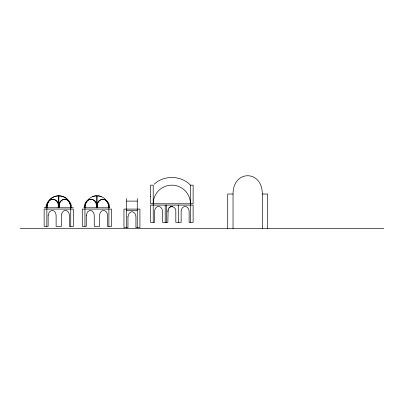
<?xml version="1.0" encoding="UTF-8"?>
<svg xmlns="http://www.w3.org/2000/svg" width="404" height="404" viewBox="0 0 404 404"><rect width="100%" height="100%" fill="white"/><g stroke="black" fill="none" stroke-linecap="round" stroke-linejoin="round"><path stroke-width="0.61" d="M96.91 195.874L98.036 195.874A11.974 11.974 0 0 1 100.763 196.43L101.177 196.597M153.222 222.397L153.217 185.163L150.556 185.148L150.556 196.743M154.151 184.259C164.019 174.892 181.068 175.306 190.461 185.148L190.456 222.397M58.777 196.102L58.777 195.804L58.782 207.762A8.469 5.984 -90 0 0 52.798 199.293A8.469 5.984 -90 0 0 46.808 207.762A11.963 11.963 0 0 1 58.772 195.799L58.777 195.794A11.963 11.963 0 0 1 70.735 207.762L70.751 226.386M96.915 196.824L96.904 207.782L96.91 195.945L96.91 196.228M96.91 195.834L95.788 195.874A11.974 11.974 0 0 0 93.056 196.43L92.647 196.597M84.936 207.782L85.042 206.232A11.504 11.504 0 0 1 85.805 203.303A12.075 12.075 0 0 1 92.779 196.531M168.008 210.292C168.574 204.338 176.755 206.333 175.821 211.757L175.821 222.397L181.143 222.397L181.143 211.757C181.128 209.62 182.194 207.141 184.406 206.525A3.015 3.015 0 0 1 185.86 206.525C188.072 207.141 189.138 209.62 189.123 211.757L189.123 222.397L193.112 222.397L193.112 205.106L150.556 205.106L150.566 222.397L154.555 222.397L154.555 211.757C154.54 209.62 155.606 207.141 157.818 206.525A3.015 3.015 0 0 1 159.272 206.525C161.484 207.141 162.549 209.62 162.534 211.757L162.534 222.397L167.857 222.397L168.12 209.797M167.857 211.757L167.872 211.277M233.037 228.603L233.037 194.021C232.921 169.645 262.423 169.645 262.302 194.021L262.302 228.603M169.023 207.999L170.372 206.813L171.841 206.434M190.461 185.148L193.122 185.148L193.122 203.773L150.556 203.773L150.556 196.268M233.037 194.021L227.72 194.021L227.72 228.603M262.302 194.021L267.625 194.021L267.625 228.603M126.619 201.111L137.259 201.111M44.152 207.762L73.417 207.762M84.941 226.386L84.941 207.762L108.893 207.762L108.883 226.386M126.619 210.423L137.259 210.423M20.2 228.603L383.8 228.603M108.888 207.782L108.777 206.232A11.504 11.504 0 0 0 108.02 203.303A12.08 12.075 0 0 0 101.04 196.536M58.777 196.208L58.772 207.762A8.469 5.984 -90 0 1 64.766 199.293A8.469 5.984 -90 0 1 70.756 207.762L70.644 206.212A11.504 11.504 0 0 0 69.882 203.288C66.534 193.435 51.02 193.43 47.672 203.288A11.504 11.504 0 0 0 46.904 206.212L46.803 226.386M96.91 196.152L96.915 196.445M178.497 205.106L178.497 222.397M166.509 205.106L166.509 222.397M165.196 205.106L165.196 222.397M137.259 198.455L137.259 227.72M126.563 198.455L126.619 227.72M96.218 207.782A8.54 6.767 88.2 0 1 102.889 199.243A8.54 6.767 88.2 0 1 109.752 207.782M97.874 195.854A12.256 12.256 0 0 1 100.904 196.47M84.067 207.782A8.54 6.767 -88.2 0 1 90.935 199.243A8.54 6.767 -88.2 0 1 97.601 207.782M92.915 196.47A12.256 12.256 0 0 1 95.945 195.854M108.888 207.762A8.469 5.984 90 0 0 102.899 199.293A8.469 5.984 90 0 0 96.915 207.762A8.469 5.984 -90 0 0 90.93 199.293A8.469 5.984 -90 0 0 84.941 207.762M58.085 207.762A8.54 6.767 88.2 0 1 64.751 199.228A8.54 6.767 88.2 0 1 71.619 207.762M45.935 207.762A8.54 6.767 -88.2 0 1 52.803 199.228A8.54 6.767 -88.2 0 1 59.469 207.762M153.217 203.773A18.614 18.614 0 0 1 171.821 185.153A18.614 18.614 0 0 1 190.441 203.762M171.104 206.525A3.015 3.015 0 0 1 172.559 206.525M48.152 215.266L48.137 226.386L44.142 226.386L44.142 209.095L73.412 209.095L73.412 226.386L69.417 226.386L69.417 215.746C69.432 213.61 68.367 211.13 66.155 210.514A3.015 3.015 0 0 0 64.701 210.514C62.489 211.13 61.423 213.61 61.438 215.746L61.438 226.386L56.116 226.386L56.116 215.746C56.131 213.61 55.065 211.13 52.853 210.514A3.015 3.015 0 0 0 51.399 210.514L49.303 211.984L48.152 215.266M86.284 215.266L86.269 226.386L82.28 226.386L82.28 209.095L111.544 209.095L111.544 226.386L107.555 226.386L107.555 215.746C107.565 213.61 106.505 211.13 104.288 210.514A3.015 3.015 0 0 0 102.838 210.514C100.621 211.13 99.556 213.61 99.571 215.746L99.571 226.386L94.248 226.386L94.248 215.746C94.263 213.61 93.198 211.13 90.986 210.514A3.015 3.015 0 0 0 89.531 210.514L87.436 211.984L86.284 215.266M127.967 216.6L127.952 227.72L123.957 227.72L123.957 209.095L139.92 209.095L139.92 227.72L135.931 227.72L135.931 217.074C135.946 214.938 134.88 212.459 132.669 211.842A3.015 3.015 0 0 0 131.214 211.842L129.118 213.312L127.967 216.6"/></g></svg>
